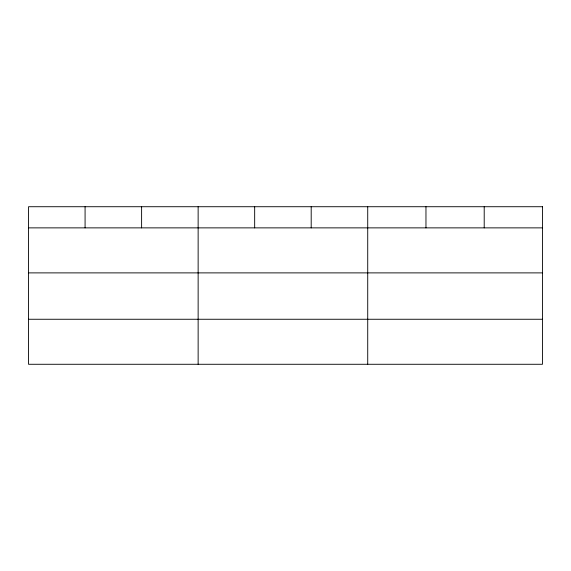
<?xml version="1.0" encoding="UTF-8"?>
<svg xmlns="http://www.w3.org/2000/svg" width="571" height="571" viewBox="0 0 571 571"><rect width="100%" height="100%" fill="white"/><g stroke="black" fill="none" stroke-linecap="round" stroke-linejoin="round"><path stroke-width="0.86" d="M28.55 227.872L542.45 227.872M28.55 272.888L542.45 272.888M28.55 319.26L542.45 319.26M484.208 206.723L484.208 227.872M425.966 206.723L425.966 227.872M367.724 206.723L367.724 364.277M311.195 206.723L311.195 227.872M254.666 206.723L254.666 227.872M198.137 206.723L198.137 364.277M141.608 206.723L141.608 227.872M85.079 206.723L85.079 227.872M542.45 206.723L28.55 206.723L28.55 364.277L542.45 364.277L542.45 206.723"/></g></svg>
